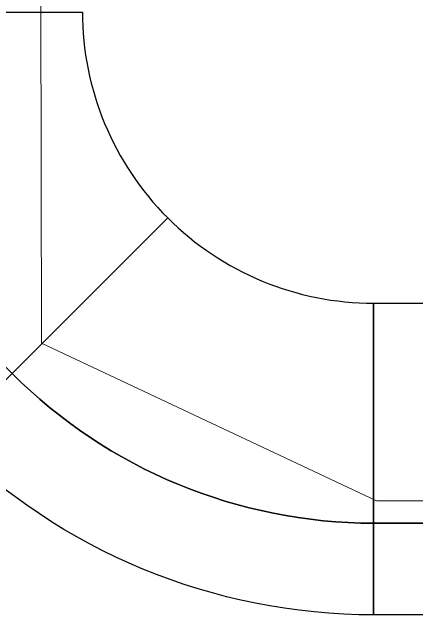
# Model space of a CAD drawing. Header units: inches. Extents: x 164.3 to 247.9, y 15.6 to 56.7.
# Drawn here: x 225.563 to 226.318, y 28.677 to 29.803 of the extents above; entities that cross this region are included whole.
import ezdxf

# ---------------------------------------------------------------- set-up
doc = ezdxf.new("R2010")
doc.units = ezdxf.units.IN
doc.header["$MEASUREMENT"] = 0
doc.layers.add('linecad.com', color=7, linetype='Continuous')
doc.layers.add('провода', color=1, linetype='Continuous', lineweight=5)

msp = doc.modelspace()

# ---------------------------------------------------------------- linework, layer by layer
at = {"layer": 'linecad.com', "color": 0}
for points in [[(225.2834, 29.8026), (225.6941, 29.8026, 0.198499), (225.8532, 29.4183), (225.5628, 29.1279, -0.198354)], [(225.8532, 29.4183, 0.198912), (226.2375, 29.2591), (226.2375, 28.8485, -0.198906), (225.5628, 29.1279)], [(225.5628, 29.1279, 0.198908), (226.2375, 28.8485), (226.2375, 28.6772, -0.198821), (225.4417, 29.0068)]]:
    msp.add_lwpolyline(points, format="xyb", close=True, dxfattribs=at)
for points in [[(226.2375, 29.2591), (227.4697, 29.2591), (227.4697, 28.8485), (226.2375, 28.8485)], [(227.4697, 28.6772), (226.2375, 28.6772), (226.2375, 28.8485), (227.4697, 28.8485)]]:
    msp.add_lwpolyline(points, close=True, dxfattribs=at)
at = {"layer": 'провода', "color": 1}
for p, q in [((225.6176, 29.1847), (225.6148, 31.131)), ((226.2425, 28.8901), (225.6176, 29.1847)), ((226.7094, 28.8901), (226.2425, 28.8901))]:
    msp.add_line(p, q, dxfattribs=at)

doc.saveas('drawing.dxf')
